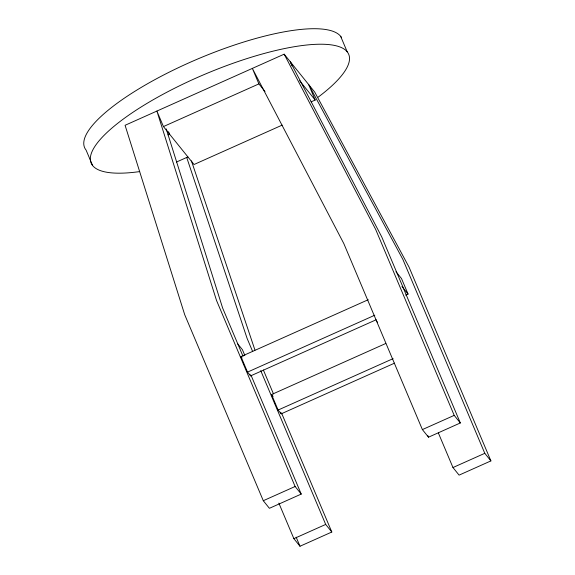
<?xml version="1.0" encoding="UTF-8"?>
<svg xmlns="http://www.w3.org/2000/svg" width="575" height="575" viewBox="0 0 575 575"><rect width="100%" height="100%" fill="white"/><g stroke="black" fill="none" stroke-linecap="round" stroke-linejoin="round"><path stroke-width="0.86" d="M438.387 433.011L452.971 467.54L459.087 475.13L490.906 460.906L409.041 267.102L314.755 92.115L284.172 54.172L125.077 125.292L184.697 314.662L263.293 500.717L269.409 508.307L301.228 494.083L251.059 375.324M301.228 494.083L295.112 486.493L216.516 300.438L156.896 111.068L163.444 126.572L258.901 83.9L265.018 91.49M167.929 134.888L169.56 134.162L168.525 131.711M176.489 162.035L187.91 156.932M311.111 101.854L315.186 100.036L308.638 84.532L402.924 259.512L484.79 453.316L490.906 460.906M282.145 125.127L194.027 164.515L163.444 126.572M376.223 319.736L250.578 375.899L247.523 372.104L240.968 356.601L368.252 299.704M405.684 295.147L408.07 294.077L401.515 278.573L395.959 271.673M247.523 372.104L374.799 315.208M394.565 363.148L281.161 413.849L278.106 410.054L271.551 394.543L385.775 343.483M278.106 410.054L393.142 358.627M263.293 500.717L295.112 486.493M422.388 429.597L454.207 415.373L460.323 422.963L428.504 437.187L422.388 429.597L343.8 243.541L252.353 68.396L258.901 83.9M293.875 538.66L325.694 524.436L331.811 532.026L299.992 546.25L293.875 538.66L278.853 503.103M452.971 467.54L484.79 453.316M299.618 80.716L315.186 100.036M401.954 286.487L408.07 294.077M376.546 321.066L377.653 322.446M237.417 343.483L242.42 349.693L244.835 355.408M240.968 356.601L241.989 357.866M271.551 394.543L273.082 396.441M284.172 54.172L375.619 229.317L454.207 415.373M340.644 36.304L347.192 51.807M460.323 422.963L381.735 236.907L290.289 61.762L292.014 65.845M427.814 435.541L428.504 437.187M254.962 350.11L191.446 160.899M263.35 369.955L273.477 393.933M281.513 412.951L331.811 532.026M280.471 412.21L281.161 413.849M252.691 351.613L247.099 338.38L186.746 157.557M260.727 370.631L325.694 524.436M243.053 356.356L222.633 308.027L166.247 128.937M249.888 374.268L250.578 375.899M296.147 537.151L299.992 546.25M92.64 165.6L86.092 150.097A139.797 37.598 -22.9 0 1 191.662 61.618A139.797 37.598 -22.9 0 1 341.586 37.677M139.689 171.587A139.797 37.598 -22.9 0 1 119.269 122.094A139.797 37.598 -22.9 0 1 302.989 45.439A139.797 37.598 -22.9 0 1 318.212 97.11"/></g></svg>
